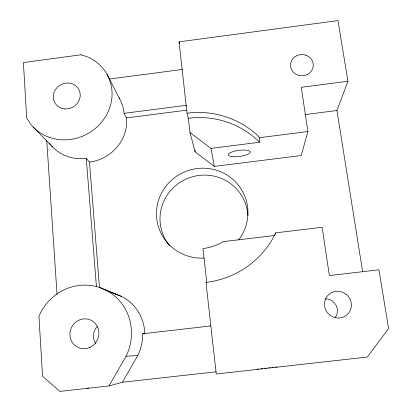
<?xml version="1.0" encoding="UTF-8"?>
<svg xmlns="http://www.w3.org/2000/svg" width="412" height="412" viewBox="0 0 412 412"><rect width="100%" height="100%" fill="white"/><g stroke="black" fill="none" stroke-linecap="round" stroke-linejoin="round"><path stroke-width="0.62" d="M144.761 334.06L144.782 332.685A44.429 42.642 -66.5 0 0 112.883 293.334M210.939 325.933L142.567 333.761L142.506 338.283A45.387 43.523 -66.2 0 1 137.793 355.468L122.431 382.243L108.959 385.941L59.895 391.4L42.591 376.28L38.929 316.411L40.608 312.626A50.243 47.972 -64.6 0 1 75.035 286.119L81.241 285.233A50.243 47.972 -64.6 0 1 131.423 330.712L131.32 337.263A50.243 47.972 -64.6 0 1 126.046 356.277L108.959 385.941M187.033 113.187L188.361 118.275L190.004 132.623L211.006 148.382L259.416 142.274L259.673 137.654L258.468 136.336A87.349 85.042 -18.7 0 0 187.033 113.187L179.055 41.844L337.964 20.6L347.934 81.272L336.949 110.519L362.663 271.822M275.206 234.423L275.592 232.862L322.169 227.275L329.363 275.577L378.937 269.788L388.598 328.565L367.339 357.039L216.238 374.003L205.979 282.411A87.349 85.042 -18.7 0 0 272.244 239.506L275.592 232.862M347.934 81.272L301.29 87.298L307.893 131.546L301.224 155.535L214.286 166.381L195.144 151.92L190.004 132.623M86.88 388.398L88.714 387.934M109.365 79.047L182.619 69.412M118.98 97.68A41.622 38.919 -29.8 0 1 124.11 113.336L186.662 105.256M99.513 287.844L89.471 162.107A40.809 38.228 -29.9 0 0 126.525 117.92L186.538 110.189M304.87 114.603L336.949 110.519M259.673 137.654L307.893 131.546M274.31 235.535L223.216 241.653C217.078 245.423 210.074 247.602 202.967 248.611L206.783 282.632M122.431 382.243L216.13 371.799M126.046 356.277L137.793 355.468M142.567 333.761L143.664 333.911M99.647 287.524L116.421 294.359M105.379 289.904L121.519 296.475M33.151 126.984L52.458 146.857M259.416 142.274L258.236 140.981A85.397 83.234 -18.7 0 0 188.361 118.275M51.588 145.915A41.622 38.919 -29.8 0 0 86.283 158.363L89.471 162.107M124.11 113.336L126.525 117.92M107.058 74.356L119.619 98.777M179.055 41.844L179.472 43.698M211.006 148.382L214.286 166.381M194.928 150.03L195.144 151.92M86.283 158.363L96.413 286.675M46.705 140.023L57.047 294.405M325.32 298.834A11.809 11.433 43.8 0 1 336.089 305.333A11.809 11.433 43.8 0 1 335.162 317.657M276.921 366.876A37.363 1.123 -6.3 0 1 275.69 367.02M273.177 367.313A37.363 1.123 -6.3 0 1 271.905 367.463M269.989 367.679A37.363 1.123 -6.3 0 1 268.712 367.823M266.167 368.107A37.363 1.123 -6.3 0 1 264.89 368.251M262.326 368.529A37.363 1.123 -6.3 0 1 261.048 368.663M258.525 368.925A37.363 1.123 -6.3 0 1 257.294 369.054M204.095 258.072A45.85 44.877 -18.7 0 1 157.286 205.222A45.85 44.877 -18.7 0 1 220.956 171.897A45.85 44.877 -18.7 0 1 238.517 240.057M95.661 343.304A13.05 12.54 -66.8 0 1 97.191 326.68M50.753 144.936A41.622 38.919 -29.8 0 1 49.564 143.428M169.79 246.021A44.063 43.203 -18.7 0 1 188.243 178.149A44.063 43.203 -18.7 0 1 247.895 215.651M81.015 54.786L23.402 62.573L26.682 117.94L29.587 122.683A45.722 42.369 -29.5 0 0 101.033 122.853A45.722 42.369 -29.5 0 0 86.417 56.511L81.015 54.786M305.75 55.182L302.851 54.595A11.407 10.619 -0.1 0 0 290.748 62.892A11.407 10.619 -0.1 0 0 297.974 75.154L300.889 75.757A11.407 10.619 -0.1 0 0 313.027 67.455A11.407 10.619 -0.1 0 0 305.75 55.182M345.895 294.127L342.82 292.34A13.658 13.184 41.5 0 0 326.165 297.752A13.658 13.184 41.5 0 0 329.909 315.108L332.989 316.921A13.658 13.184 41.5 0 0 349.716 311.529A13.658 13.184 41.5 0 0 345.895 294.127M64.246 108.83A13.714 12.705 -29.4 0 0 79.47 90.898A13.714 12.705 -29.4 0 0 56.532 88.178A13.714 12.705 -29.4 0 0 64.246 108.83M89.286 347.682A15.069 14.394 -64.6 0 0 93.838 322.076A15.069 14.394 -64.6 0 0 70.143 331.608A15.069 14.394 -64.6 0 0 89.286 347.682M233.8 156.756A11.047 3.069 -7.5 0 0 250.264 152.079A11.047 3.069 -7.5 0 0 233.867 151.384A11.047 3.069 -7.5 0 0 233.8 156.756"/></g></svg>
